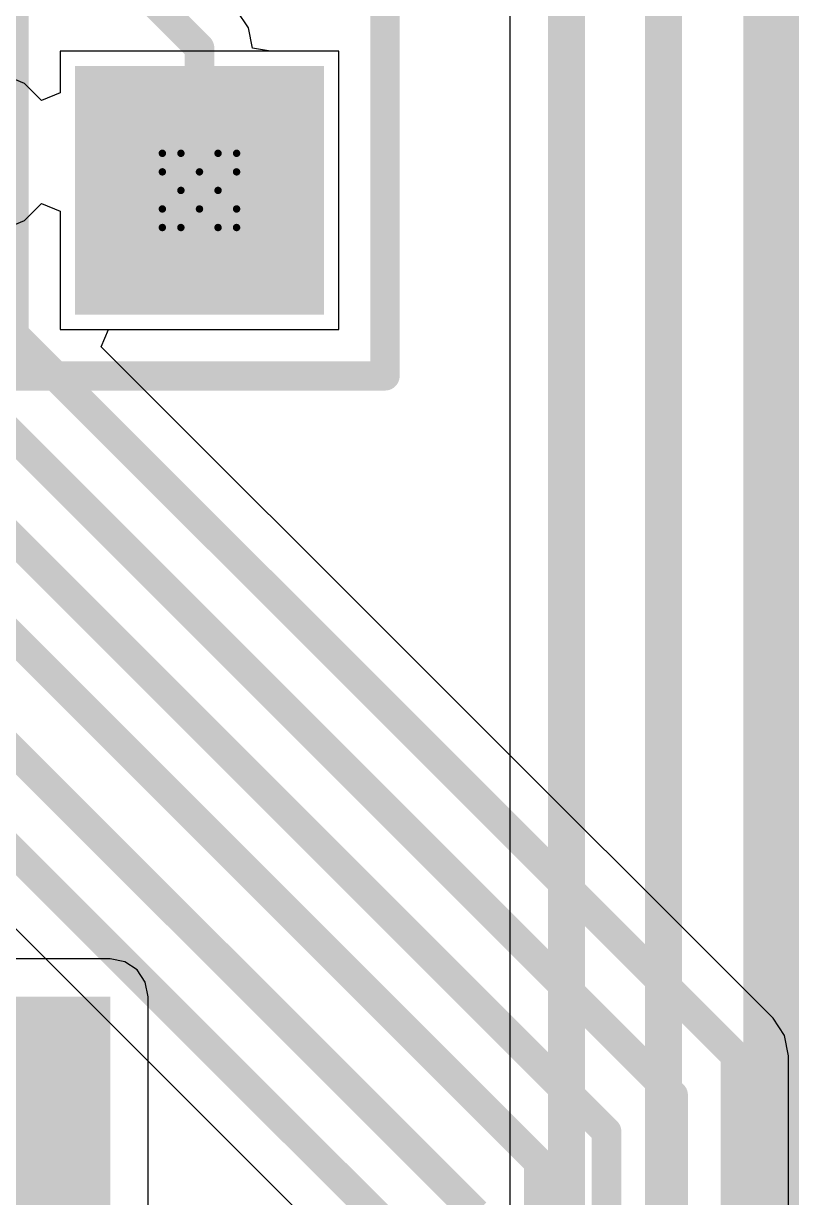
# Model space of a CAD drawing. Header units: inches. Extents: x 0 to 355, y -10 to 78.
# Drawn here: x 48.64 to 53.95, y 11.35 to 19.38 of the extents above; entities that cross this region are included whole.
import ezdxf

# ---------------------------------------------------------------- set-up
doc = ezdxf.new("R2010")
doc.units = ezdxf.units.IN
for name, color, linetype in [('Bottom Layer', 5, 'Continuous'), ('Bottom Solder', 6, 'Continuous'), ('Drill Drawing', 1, 'Continuous'), ('Multi-Layer', 9, 'Continuous'), ('Pad Holes', 156, 'Continuous'), ('Top Layer', 1, 'Continuous'), ('Top Overlay', 2, 'Continuous'), ('Top Solder', 216, 'Continuous')]:
    doc.layers.add(name, color=color, linetype=linetype)

# ---------------------------------------------------------------- blocks, each defined once
blk = doc.blocks.new('HDR1X3__2')
at = {"layer": 'Bottom Layer'}
blk.add_hatch(color=5, dxfattribs=at).paths.add_polyline_path([(-0.75, 0.75), (0.75, 0.75), (0.75, -0.75), (-0.75, -0.75)])
h = blk.add_hatch(color=5, dxfattribs=at)
edge = h.paths.add_edge_path()
edge.add_arc((2.54, 0), 0.75, 0, 360)
h = blk.add_hatch(color=5, dxfattribs=at)
edge = h.paths.add_edge_path()
edge.add_arc((5.08, 0), 0.75, 0, 360)
at = {"layer": 'Bottom Solder'}
blk.add_hatch(color=6, dxfattribs=at).paths.add_polyline_path([(-0.8516, 0.8516), (0.8516, 0.8516), (0.8516, -0.8516), (-0.8516, -0.8516)])
h = blk.add_hatch(color=6, dxfattribs=at)
edge = h.paths.add_edge_path()
edge.add_arc((2.54, 0), 0.8516, 0, 360)
h = blk.add_hatch(color=6, dxfattribs=at)
edge = h.paths.add_edge_path()
edge.add_arc((5.08, 0), 0.8516, 0, 360)
at = {"layer": 'Multi-Layer'}
blk.add_hatch(color=9, dxfattribs=at).paths.add_polyline_path([(-0.75, 0.75), (0.75, 0.75), (0.75, -0.75), (-0.75, -0.75)])
h = blk.add_hatch(color=9, dxfattribs=at)
edge = h.paths.add_edge_path()
edge.add_arc((2.54, 0), 0.75, 0, 360)
h = blk.add_hatch(color=9, dxfattribs=at)
edge = h.paths.add_edge_path()
edge.add_arc((5.08, 0), 0.75, 0, 360)
at = {"layer": 'Pad Holes'}
h = blk.add_hatch(color=7, dxfattribs=at)
edge = h.paths.add_edge_path()
edge.add_arc((0, 0), 0.45, 0, 360)
h = blk.add_hatch(color=7, dxfattribs=at)
edge = h.paths.add_edge_path()
edge.add_arc((2.54, 0), 0.45, 0, 360)
h = blk.add_hatch(color=7, dxfattribs=at)
edge = h.paths.add_edge_path()
edge.add_arc((5.08, 0), 0.45, 0, 360)
at = {"layer": 'Top Layer'}
blk.add_hatch(color=1, dxfattribs=at).paths.add_polyline_path([(-0.75, 0.75), (0.75, 0.75), (0.75, -0.75), (-0.75, -0.75)])
h = blk.add_hatch(color=1, dxfattribs=at)
edge = h.paths.add_edge_path()
edge.add_arc((2.54, 0), 0.75, 0, 360)
h = blk.add_hatch(color=1, dxfattribs=at)
edge = h.paths.add_edge_path()
edge.add_arc((5.08, 0), 0.75, 0, 360)
at = {"layer": 'Top Solder'}
blk.add_hatch(color=216, dxfattribs=at).paths.add_polyline_path([(-0.8516, 0.8516), (0.8516, 0.8516), (0.8516, -0.8516), (-0.8516, -0.8516)])
h = blk.add_hatch(color=216, dxfattribs=at)
edge = h.paths.add_edge_path()
edge.add_arc((2.54, 0), 0.8516, 0, 360)
h = blk.add_hatch(color=216, dxfattribs=at)
edge = h.paths.add_edge_path()
edge.add_arc((5.08, 0), 0.8516, 0, 360)
at = {"layer": 'Top Overlay'}
for points in [[(-1.27, 1.27, 0.2, 0.2, 0), (6.35, 1.27, 0.2, 0.2, 0)], [(-1.27, 1.27, 0.2, 0.2, 0), (-1.27, -1.27, 0.2, 0.2, 0)], [(6.35, 1.27, 0.2, 0.2, 0), (6.35, -1.27, 0.2, 0.2, 0)], [(-1.27, -1.27, 0.2, 0.2, 0), (6.35, -1.27, 0.2, 0.2, 0)]]:
    blk.add_lwpolyline(points, format="xyseb", dxfattribs=at)
for points in [[(-1.32, 1.27, 0.1, 0.1, 1), (-1.22, 1.27, 0.1, 0.1, 1)], [(-1.32, 1.27, 0.1, 0.1, 1), (-1.22, 1.27, 0.1, 0.1, 1)], [(6.3, 1.27, 0.1, 0.1, 1), (6.4, 1.27, 0.1, 0.1, 1)], [(6.3, 1.27, 0.1, 0.1, 1), (6.4, 1.27, 0.1, 0.1, 1)], [(-1.32, -1.27, 0.1, 0.1, 1), (-1.22, -1.27, 0.1, 0.1, 1)], [(-1.32, -1.27, 0.1, 0.1, 1), (-1.22, -1.27, 0.1, 0.1, 1)], [(6.3, -1.27, 0.1, 0.1, 1), (6.4, -1.27, 0.1, 0.1, 1)], [(6.3, -1.27, 0.1, 0.1, 1), (6.4, -1.27, 0.1, 0.1, 1)]]:
    blk.add_lwpolyline(points, format="xyseb", close=True, dxfattribs=at)

msp = doc.modelspace()

# ---------------------------------------------------------------- hatches: boundary and pattern name
at = {"layer": 'Bottom Layer'}
for points in [[(45.9686, 11.6963), (49.237, 11.6963), (49.237, 12.7207), (45.9686, 12.7207)], [(48.3426, 6.1515), (49.237, 6.1515), (49.237, 12.7207), (48.3426, 12.7207)]]:
    msp.add_hatch(color=5, dxfattribs=at).paths.add_polyline_path(points)

# ---------------------------------------------------------------- linework, layer by layer
for p, q in [((51.9709, 23.6276), (51.9709, 10.5694)), ((50.8007, 19.1936), (48.8943, 19.1936)), ((48.8943, 19.1936), (48.8943, 18.9085)), ((50.8007, 17.2872), (50.8007, 19.1936)), ((48.65, 18.9732), (48.4464, 19.0575)), ((48.7673, 18.8559), (48.65, 18.9732)), ((48.8943, 18.9085), (48.7673, 18.8559)), ((48.65, 18.0339), (48.7673, 18.1511)), ((48.7673, 18.1511), (48.8943, 18.0985)), ((48.8943, 18.0985), (48.8943, 17.2872)), ((48.4464, 17.9495), (48.65, 18.0339)), ((48.8943, 17.2872), (50.8007, 17.2872)), ((49.237, 12.9796), (45.9686, 12.9796)), ((49.3361, 12.9599), (49.237, 12.9796)), ((49.4201, 12.9038), (49.3361, 12.9599)), ((49.4762, 12.8198), (49.4201, 12.9038)), ((49.4959, 12.7207), (49.4762, 12.8198)), ((49.4959, 7.3205), (49.4959, 12.7207))]:
    msp.add_line(p, q, dxfattribs=at)
for points in [[(53.7587, 11.2177, 0.381, 0.381, 0), (53.7587, 27.3943, 0.381, 0.381, 0)], [(53.0228, 10.9049, 0.254, 0.254, 0), (53.0228, 24.0694, 0.254, 0.254, 0)], [(52.3593, 10.5694, 0.254, 0.254, 0), (52.3593, 23.7885, 0.254, 0.254, 0)], [(53.7587, 11.2177, 0.381, 0.381, 0), (54.3848, 10.5916, 0.381, 0.381, 0)]]:
    msp.add_lwpolyline(points, format="xyseb", dxfattribs=at)
msp.add_lwpolyline([(53.6635, 11.2177, 0.1905, 0.1905, 1), (53.854, 11.2177, 0.1905, 0.1905, 1)], format="xyseb", close=True, dxfattribs=at)
msp.add_lwpolyline([(53.6635, 11.2177, 0.1905, 0.1905, 1), (53.854, 11.2177, 0.1905, 0.1905, 1)], format="xyseb", close=True, dxfattribs=at)
at = {"layer": 'Drill Drawing'}
for points in [[(49.5935, 18.3674, 0.0508, 0.0508, 0), (49.5935, 18.4944, 0.0508, 0.0508, 0)], [(49.5935, 18.4944, 0.0508, 0.0508, 0), (49.7205, 18.4944, 0.0508, 0.0508, 0)], [(49.7205, 18.4944, 0.0508, 0.0508, 0), (49.8475, 18.3674, 0.0508, 0.0508, 0)], [(49.8475, 18.3674, 0.0508, 0.0508, 0), (49.9745, 18.4944, 0.0508, 0.0508, 0)], [(49.9745, 18.4944, 0.0508, 0.0508, 0), (50.1015, 18.4944, 0.0508, 0.0508, 0)], [(50.1015, 18.3674, 0.0508, 0.0508, 0), (50.1015, 18.4944, 0.0508, 0.0508, 0)], [(49.5935, 18.3674, 0.0508, 0.0508, 0), (49.7205, 18.2404, 0.0508, 0.0508, 0)], [(49.9745, 18.2404, 0.0508, 0.0508, 0), (50.1015, 18.3674, 0.0508, 0.0508, 0)], [(49.5935, 18.1134, 0.0508, 0.0508, 0), (49.7205, 18.2404, 0.0508, 0.0508, 0)], [(49.9745, 18.2404, 0.0508, 0.0508, 0), (50.1015, 18.1134, 0.0508, 0.0508, 0)], [(49.5935, 17.9864, 0.0508, 0.0508, 0), (49.5935, 18.1134, 0.0508, 0.0508, 0)], [(49.7205, 17.9864, 0.0508, 0.0508, 0), (49.8475, 18.1134, 0.0508, 0.0508, 0)], [(49.8475, 18.1134, 0.0508, 0.0508, 0), (49.9745, 17.9864, 0.0508, 0.0508, 0)], [(50.1015, 17.9864, 0.0508, 0.0508, 0), (50.1015, 18.1134, 0.0508, 0.0508, 0)], [(49.5935, 17.9864, 0.0508, 0.0508, 0), (49.7205, 17.9864, 0.0508, 0.0508, 0)], [(49.9745, 17.9864, 0.0508, 0.0508, 0), (50.1015, 17.9864, 0.0508, 0.0508, 0)]]:
    msp.add_lwpolyline(points, format="xyseb", dxfattribs=at)
for points in [[(49.5808, 18.4944, 0.0254, 0.0254, 1), (49.6062, 18.4944, 0.0254, 0.0254, 1)], [(49.5808, 18.4944, 0.0254, 0.0254, 1), (49.6062, 18.4944, 0.0254, 0.0254, 1)], [(49.7078, 18.4944, 0.0254, 0.0254, 1), (49.7332, 18.4944, 0.0254, 0.0254, 1)], [(49.7078, 18.4944, 0.0254, 0.0254, 1), (49.7332, 18.4944, 0.0254, 0.0254, 1)], [(49.9618, 18.4944, 0.0254, 0.0254, 1), (49.9872, 18.4944, 0.0254, 0.0254, 1)], [(49.9618, 18.4944, 0.0254, 0.0254, 1), (49.9872, 18.4944, 0.0254, 0.0254, 1)], [(50.0888, 18.4944, 0.0254, 0.0254, 1), (50.1142, 18.4944, 0.0254, 0.0254, 1)], [(50.0888, 18.4944, 0.0254, 0.0254, 1), (50.1142, 18.4944, 0.0254, 0.0254, 1)], [(49.5808, 18.3674, 0.0254, 0.0254, 1), (49.6062, 18.3674, 0.0254, 0.0254, 1)], [(49.5808, 18.3674, 0.0254, 0.0254, 1), (49.6062, 18.3674, 0.0254, 0.0254, 1)], [(49.8348, 18.3674, 0.0254, 0.0254, 1), (49.8602, 18.3674, 0.0254, 0.0254, 1)], [(49.8348, 18.3674, 0.0254, 0.0254, 1), (49.8602, 18.3674, 0.0254, 0.0254, 1)], [(50.0888, 18.3674, 0.0254, 0.0254, 1), (50.1142, 18.3674, 0.0254, 0.0254, 1)], [(50.0888, 18.3674, 0.0254, 0.0254, 1), (50.1142, 18.3674, 0.0254, 0.0254, 1)], [(49.7078, 18.2404, 0.0254, 0.0254, 1), (49.7332, 18.2404, 0.0254, 0.0254, 1)], [(49.7078, 18.2404, 0.0254, 0.0254, 1), (49.7332, 18.2404, 0.0254, 0.0254, 1)], [(49.9618, 18.2404, 0.0254, 0.0254, 1), (49.9872, 18.2404, 0.0254, 0.0254, 1)], [(49.9618, 18.2404, 0.0254, 0.0254, 1), (49.9872, 18.2404, 0.0254, 0.0254, 1)], [(49.5808, 18.1134, 0.0254, 0.0254, 1), (49.6062, 18.1134, 0.0254, 0.0254, 1)], [(49.5808, 18.1134, 0.0254, 0.0254, 1), (49.6062, 18.1134, 0.0254, 0.0254, 1)], [(49.8348, 18.1134, 0.0254, 0.0254, 1), (49.8602, 18.1134, 0.0254, 0.0254, 1)], [(49.8348, 18.1134, 0.0254, 0.0254, 1), (49.8602, 18.1134, 0.0254, 0.0254, 1)], [(50.0888, 18.1134, 0.0254, 0.0254, 1), (50.1142, 18.1134, 0.0254, 0.0254, 1)], [(50.0888, 18.1134, 0.0254, 0.0254, 1), (50.1142, 18.1134, 0.0254, 0.0254, 1)], [(49.5808, 17.9864, 0.0254, 0.0254, 1), (49.6062, 17.9864, 0.0254, 0.0254, 1)], [(49.5808, 17.9864, 0.0254, 0.0254, 1), (49.6062, 17.9864, 0.0254, 0.0254, 1)], [(49.7078, 17.9864, 0.0254, 0.0254, 1), (49.7332, 17.9864, 0.0254, 0.0254, 1)], [(49.7078, 17.9864, 0.0254, 0.0254, 1), (49.7332, 17.9864, 0.0254, 0.0254, 1)], [(49.9618, 17.9864, 0.0254, 0.0254, 1), (49.9872, 17.9864, 0.0254, 0.0254, 1)], [(49.9618, 17.9864, 0.0254, 0.0254, 1), (49.9872, 17.9864, 0.0254, 0.0254, 1)], [(50.0888, 17.9864, 0.0254, 0.0254, 1), (50.1142, 17.9864, 0.0254, 0.0254, 1)], [(50.0888, 17.9864, 0.0254, 0.0254, 1), (50.1142, 17.9864, 0.0254, 0.0254, 1)]]:
    msp.add_lwpolyline(points, format="xyseb", close=True, dxfattribs=at)
at = {"layer": 'Top Layer'}
for p, q in [((50.1825, 19.3538), (50.1039, 19.4714)), ((50.2101, 19.2151), (50.1825, 19.3538)), ((50.334, 19.1936), (50.2101, 19.2151)), ((50.8007, 19.1936), (50.334, 19.1936)), ((50.8007, 17.2872), (50.8007, 19.1936)), ((49.1757, 17.1699), (49.2243, 17.2872)), ((49.2243, 17.2872), (50.8007, 17.2872)), ((53.7724, 12.5731), (49.1757, 17.1699)), ((47.7046, 14.0714), (50.9401, 10.8359)), ((53.851, 12.4555), (53.7724, 12.5731)), ((53.8786, 12.3167), (53.851, 12.4555)), ((53.8786, 7.6581), (53.8786, 12.3167)), ((53.8786, 12.3167), (53.8786, 12.3167))]:
    msp.add_line(p, q, dxfattribs=at)
for points in [[(49.2256, 19.837, 0.2032, 0.2032, 0), (49.8475, 19.2151, 0.2032, 0.2032, 0)], [(49.8475, 18.2404, 0.2032, 0.2032, 0), (49.8475, 19.2151, 0.2032, 0.2032, 0)], [(47.8747, 17.9581, 0.2032, 0.2032, 0), (53.5161, 12.3167, 0.2032, 0.2032, 0)], [(47.632, 17.5035, 0.2032, 0.2032, 0), (53.0884, 12.0471, 0.2032, 0.2032, 0)], [(47.4268, 17.0035, 0.2032, 0.2032, 0), (52.6328, 11.7975, 0.2032, 0.2032, 0)], [(47.2536, 16.5035, 0.2032, 0.2032, 0), (52.1699, 11.5872, 0.2032, 0.2032, 0)], [(46.9791, 15.999, 0.2032, 0.2032, 0), (51.7381, 11.2401, 0.2032, 0.2032, 0)], [(46.6919, 15.5968, 0.2032, 0.2032, 0), (51.3027, 10.986, 0.2032, 0.2032, 0)], [(53.5161, 7.5079, 0.2032, 0.2032, 0), (53.5161, 12.3167, 0.2032, 0.2032, 0)], [(53.0884, 7.2201, 0.2032, 0.2032, 0), (53.0884, 12.0471, 0.2032, 0.2032, 0)], [(52.6328, 6.9277, 0.2032, 0.2032, 0), (52.6328, 11.7975, 0.2032, 0.2032, 0)], [(52.1699, 6.7003, 0.2032, 0.2032, 0), (52.1699, 11.5872, 0.2032, 0.2032, 0)]]:
    msp.add_lwpolyline(points, format="xyseb", dxfattribs=at)
for points in [[(49.7967, 19.2151, 0.1016, 0.1016, 1), (49.8983, 19.2151, 0.1016, 0.1016, 1)], [(49.7967, 19.2151, 0.1016, 0.1016, 1), (49.8983, 19.2151, 0.1016, 0.1016, 1)], [(49.7967, 18.2404, 0.1016, 0.1016, 1), (49.8983, 18.2404, 0.1016, 0.1016, 1)], [(53.4653, 12.3167, 0.1016, 0.1016, 1), (53.5669, 12.3167, 0.1016, 0.1016, 1)], [(53.4653, 12.3167, 0.1016, 0.1016, 1), (53.5669, 12.3167, 0.1016, 0.1016, 1)], [(53.0376, 12.0471, 0.1016, 0.1016, 1), (53.1392, 12.0471, 0.1016, 0.1016, 1)], [(53.0376, 12.0471, 0.1016, 0.1016, 1), (53.1392, 12.0471, 0.1016, 0.1016, 1)], [(52.582, 11.7975, 0.1016, 0.1016, 1), (52.6836, 11.7975, 0.1016, 0.1016, 1)], [(52.582, 11.7975, 0.1016, 0.1016, 1), (52.6836, 11.7975, 0.1016, 0.1016, 1)], [(52.1191, 11.5872, 0.1016, 0.1016, 1), (52.2207, 11.5872, 0.1016, 0.1016, 1)], [(52.1191, 11.5872, 0.1016, 0.1016, 1), (52.2207, 11.5872, 0.1016, 0.1016, 1)]]:
    msp.add_lwpolyline(points, format="xyseb", close=True, dxfattribs=at)

# ---------------------------------------------------------------- block references
at = {"rotation": 90}
msp.add_blockref('HDR1X3__2', (49.8475, 18.2404), dxfattribs=at)

doc.saveas('drawing.dxf')
